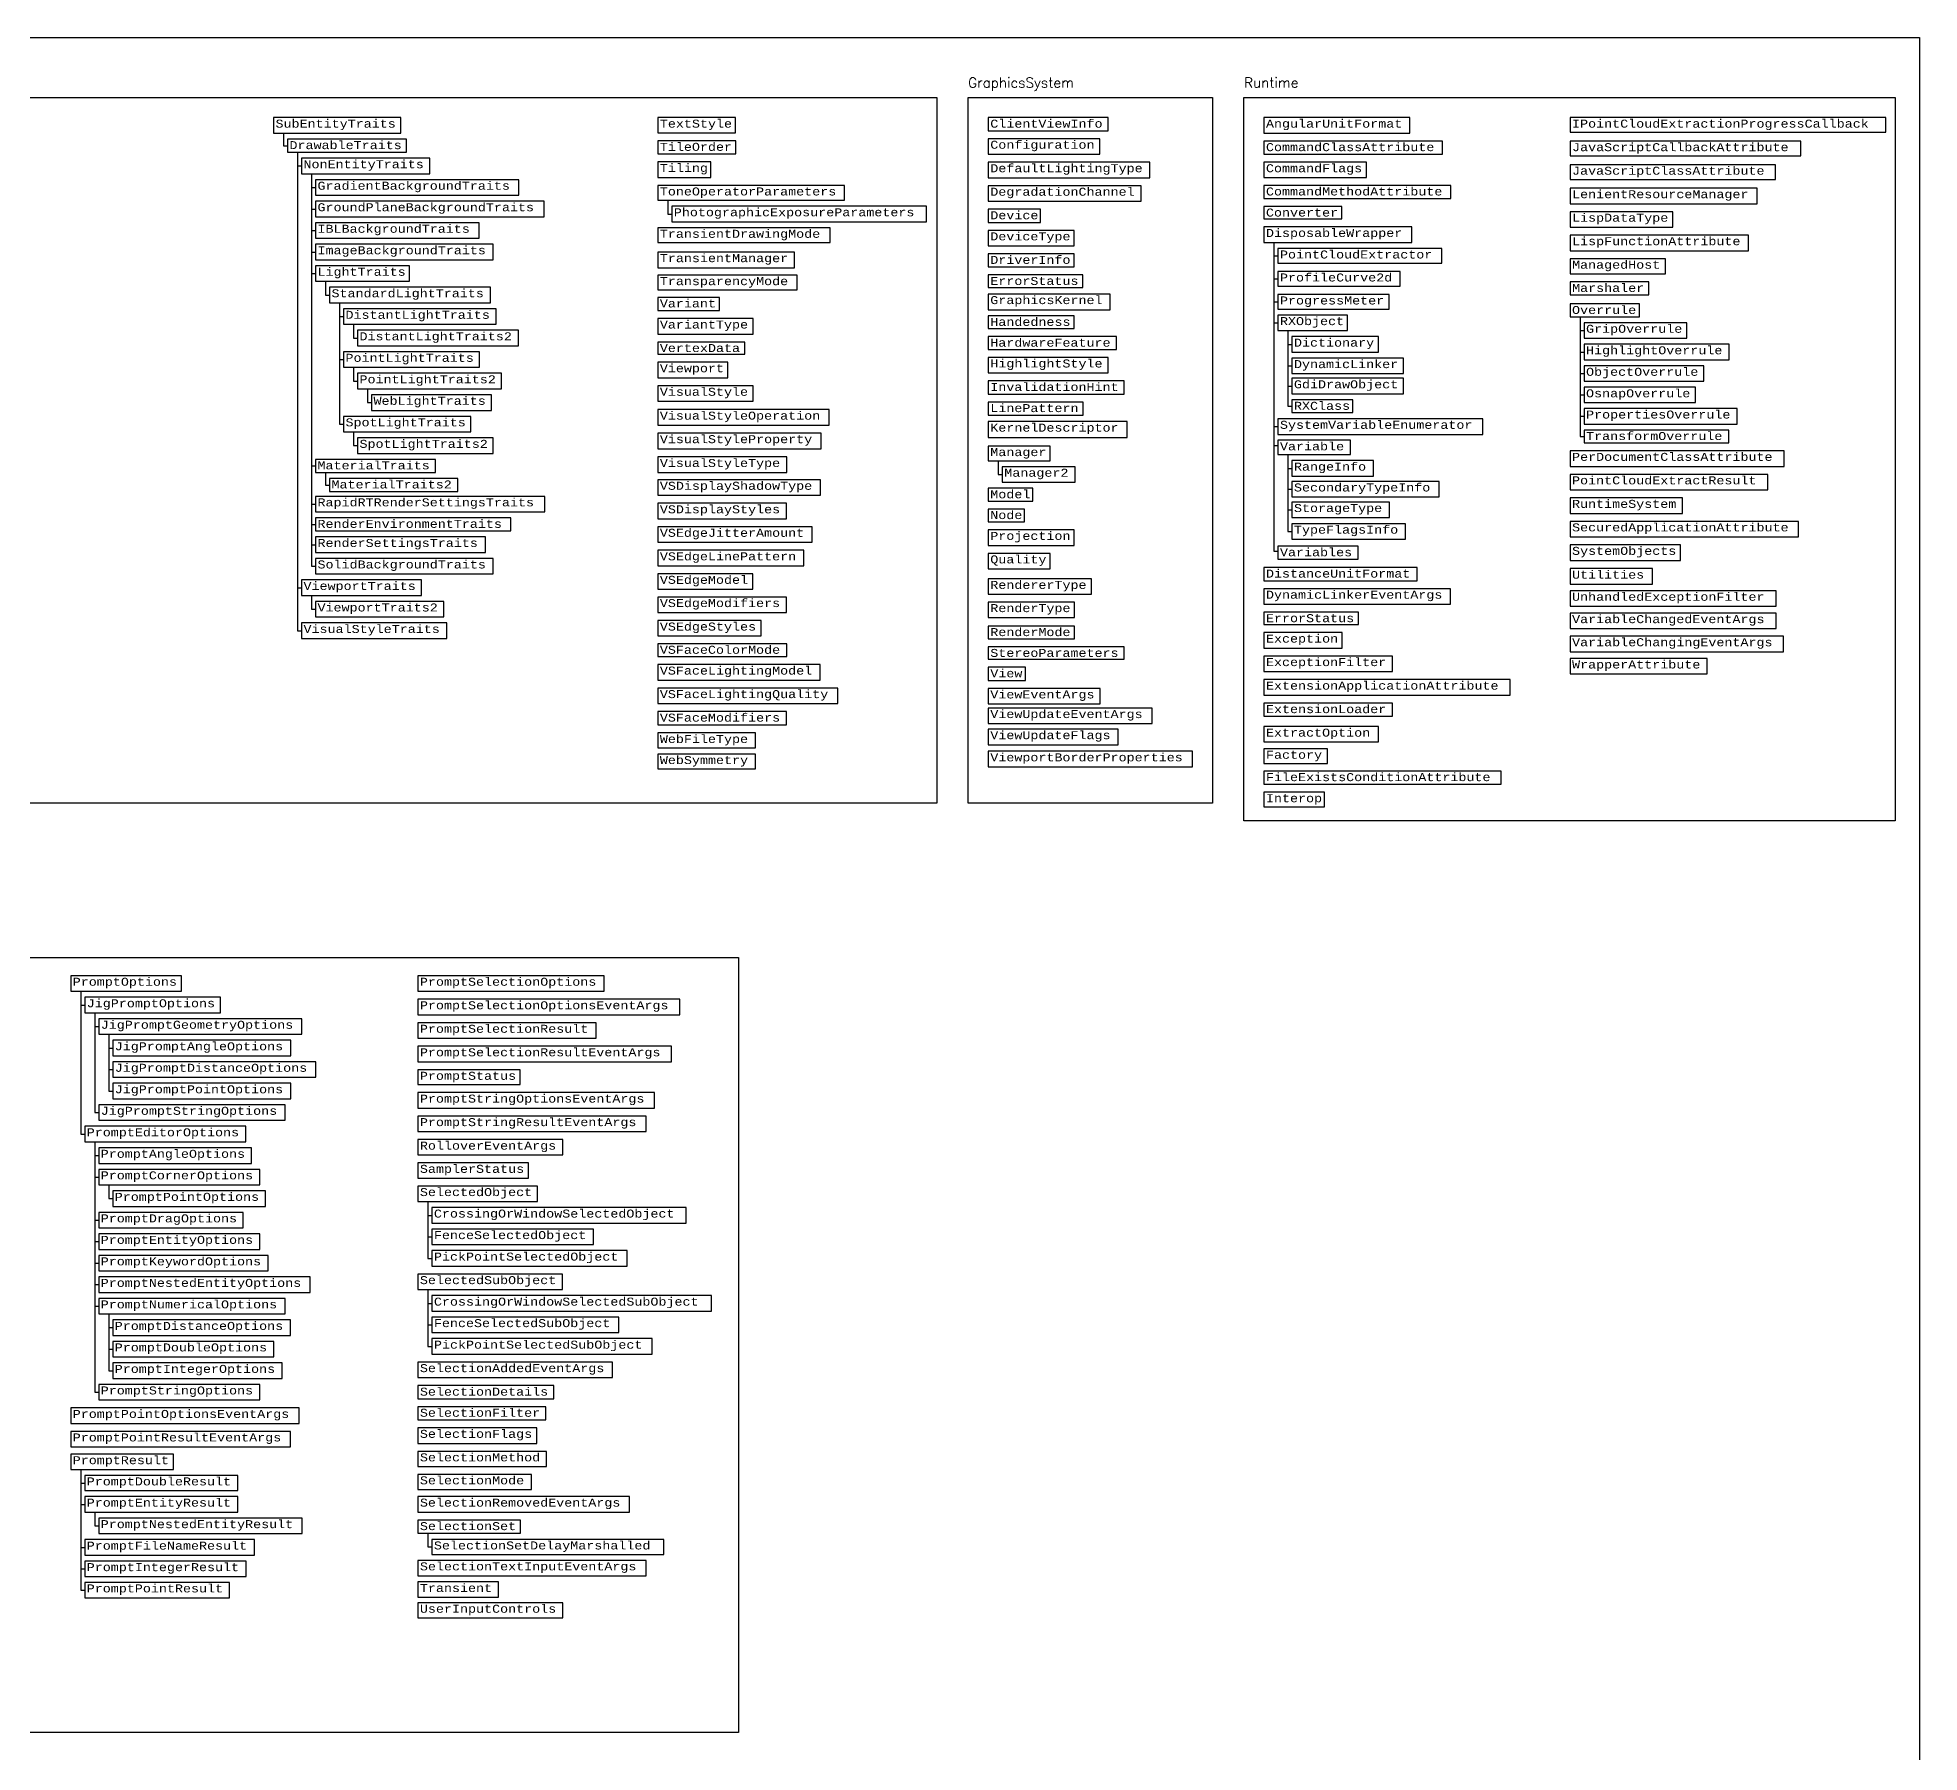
# Model space of a CAD drawing. Header units: inches. Extents: x 349 to 921, y -344 to 10.
# Drawn here: x 826.9 to 920.9, y -84.6 to 1.1 of the extents above; entities that cross this region are included whole.
import ezdxf

# ---------------------------------------------------------------- set-up
doc = ezdxf.new("R2010")
doc.units = ezdxf.units.IN
doc.header["$MEASUREMENT"] = 0
for name, color, linetype in [('Managed classes', 3, 'Continuous'), ('ObjectARX 2009 Managed classes', 7, 'Continuous'), ('ObjectARX 2010 Managed classes', 7, 'Continuous')]:
    doc.layers.add(name, color=color, linetype=linetype)
doc.styles.add('Categories', font='romanc.shx', dxfattribs={"height": 0.5})
doc.styles.add('PureManaged', font='cour.ttf', dxfattribs={"height": 0.4})
doc.styles.get("Standard").update_dxf_attribs({"font": 'cour.ttf'})

msp = doc.modelspace()

# ---------------------------------------------------------------- linework, layer by layer
for p, q in [((839.169, -3.675), (839.169, -4.303)), ((839.169, -4.303), (839.369, -4.303)), ((839.869, -4.63), (839.869, -28.554)), ((839.869, -5.318), (840.069, -5.318)), ((840.569, -5.705), (840.569, -25.328)), ((840.569, -6.393), (840.769, -6.393)), ((840.569, -7.469), (840.769, -7.469)), ((858.382, -7.032), (858.382, -7.72)), ((858.382, -7.72), (858.582, -7.72)), ((840.569, -8.544), (840.769, -8.544)), ((888.68, -9.142), (888.68, -24.583)), ((840.569, -9.619), (840.769, -9.619)), ((888.68, -9.808), (888.88, -9.808)), ((840.569, -10.695), (840.769, -10.695)), ((841.269, -11.082), (841.269, -11.77)), ((888.68, -10.958), (888.88, -10.958)), ((841.269, -11.77), (841.469, -11.77)), ((841.969, -12.158), (841.969, -18.222)), ((888.68, -12.108), (888.88, -12.108)), ((841.969, -12.845), (842.169, -12.845)), ((888.68, -13.161), (888.88, -13.161)), ((903.981, -12.857), (903.981, -18.84)), ((842.669, -13.233), (842.669, -13.921)), ((842.669, -13.921), (842.869, -13.921)), ((889.38, -13.549), (889.38, -17.328)), ((903.981, -13.545), (904.181, -13.545)), ((841.969, -14.996), (842.169, -14.996)), ((889.38, -14.237), (889.58, -14.237)), ((903.981, -14.62), (904.181, -14.62)), ((842.669, -15.384), (842.669, -16.072)), ((889.38, -15.312), (889.58, -15.312)), ((903.981, -15.695), (904.181, -15.695)), ((842.669, -16.072), (842.869, -16.072)), ((843.369, -16.459), (843.369, -17.147)), ((889.38, -16.32), (889.58, -16.32)), ((903.981, -16.764), (904.181, -16.764)), ((843.369, -17.147), (843.569, -17.147)), ((889.38, -17.328), (889.58, -17.328)), ((903.981, -17.832), (904.181, -17.832)), ((841.969, -18.222), (842.169, -18.222)), ((842.669, -18.61), (842.669, -19.298)), ((888.68, -18.347), (888.88, -18.347)), ((842.669, -19.298), (842.869, -19.298)), ((888.68, -19.287), (888.88, -19.287)), ((889.38, -19.749), (889.38, -23.589)), ((903.981, -18.84), (904.181, -18.84)), ((840.569, -20.313), (840.769, -20.313)), ((841.269, -20.64), (841.269, -21.268)), ((874.9, -20.055), (874.9, -20.743)), ((889.38, -20.437), (889.58, -20.437)), ((841.269, -21.268), (841.469, -21.268)), ((874.9, -20.743), (875.1, -20.743)), ((889.38, -21.478), (889.58, -21.478)), ((840.569, -22.222), (840.769, -22.222)), ((889.38, -22.507), (889.58, -22.507)), ((840.569, -23.237), (840.769, -23.237)), ((840.569, -24.252), (840.769, -24.252)), ((889.38, -23.589), (889.58, -23.589)), ((840.569, -25.328), (840.769, -25.328)), ((888.68, -24.583), (888.88, -24.583)), ((839.869, -26.403), (840.069, -26.403)), ((840.569, -26.791), (840.569, -27.478)), ((840.569, -27.478), (840.769, -27.478)), ((839.869, -28.554), (840.069, -28.554)), ((829.034, -46.579), (829.034, -53.719)), ((829.034, -47.266), (829.234, -47.266)), ((829.734, -47.654), (829.734, -52.643)), ((829.734, -48.342), (829.934, -48.342)), ((830.434, -48.73), (830.434, -51.568)), ((830.434, -49.417), (830.634, -49.417)), ((830.434, -50.493), (830.634, -50.493)), ((830.434, -51.568), (830.634, -51.568)), ((829.734, -52.643), (829.934, -52.643)), ((829.034, -53.719), (829.234, -53.719)), ((829.734, -54.106), (829.734, -66.623)), ((829.734, -54.794), (829.934, -54.794)), ((829.734, -55.87), (829.934, -55.87)), ((830.434, -56.257), (830.434, -56.945)), ((830.434, -56.945), (830.634, -56.945)), ((846.388, -57.094), (846.388, -59.933)), ((829.734, -58.02), (829.934, -58.02)), ((846.388, -57.782), (846.588, -57.782)), ((829.734, -59.096), (829.934, -59.096)), ((846.388, -58.857), (846.588, -58.857)), ((829.734, -60.171), (829.934, -60.171)), ((846.388, -59.933), (846.588, -59.933)), ((829.734, -61.246), (829.934, -61.246)), ((846.388, -61.496), (846.388, -64.334)), ((829.734, -62.322), (829.934, -62.322)), ((830.434, -62.71), (830.434, -65.548)), ((846.388, -62.184), (846.588, -62.184)), ((830.434, -63.397), (830.634, -63.397)), ((846.388, -63.259), (846.588, -63.259)), ((830.434, -64.473), (830.634, -64.473)), ((846.388, -64.334), (846.588, -64.334)), ((830.434, -65.548), (830.634, -65.548)), ((829.734, -66.623), (829.934, -66.623)), ((829.034, -70.485), (829.034, -76.521)), ((829.034, -71.166), (829.234, -71.166)), ((829.034, -72.234), (829.234, -72.234)), ((829.734, -72.622), (829.734, -73.309)), ((829.734, -73.309), (829.934, -73.309)), ((846.388, -73.675), (846.388, -74.363)), ((829.034, -74.385), (829.234, -74.385)), ((846.388, -74.363), (846.588, -74.363)), ((829.034, -75.453), (829.234, -75.453)), ((829.034, -76.521), (829.234, -76.521))]:
    msp.add_line(p, q)
for points in [[(636.228, 1.1), (920.942, 1.1), (920.942, -185.231), (636.229, -185.231)], [(772.659, -1.9), (871.828, -1.9), (871.828, -37.18), (772.659, -37.18)], [(873.4, -1.9), (885.608, -1.9), (885.608, -37.18), (873.4, -37.18)], [(887.18, -1.9), (919.735, -1.9), (919.735, -38.052), (887.18, -38.052)], [(838.669, -2.9), (838.669, -3.675), (845.037, -3.675), (845.037, -2.9)], [(857.882, -2.9), (857.882, -3.661), (861.76, -3.661), (861.76, -2.9)], [(874.4, -2.9), (874.4, -3.555), (880.389, -3.555), (880.389, -2.9)], [(888.18, -2.9), (888.18, -3.675), (895.467, -3.675), (895.467, -2.9)], [(903.481, -2.9), (903.481, -3.632), (919.267, -3.632), (919.267, -2.9)], [(839.369, -3.975), (839.369, -4.63), (845.326, -4.63), (845.326, -3.975)], [(857.882, -4.061), (857.882, -4.716), (861.775, -4.716), (861.775, -4.061)], [(874.4, -3.955), (874.4, -4.73), (879.978, -4.73), (879.978, -3.955)], [(888.18, -4.075), (888.18, -4.73), (897.106, -4.73), (897.106, -4.075)], [(903.481, -4.077), (903.481, -4.809), (915.013, -4.809), (915.013, -4.077)], [(840.069, -4.93), (840.069, -5.705), (846.485, -5.705), (846.485, -4.93)], [(857.882, -5.116), (857.882, -5.891), (860.527, -5.891), (860.527, -5.116)], [(874.4, -5.13), (874.4, -5.905), (882.475, -5.905), (882.475, -5.13)], [(888.18, -5.13), (888.18, -5.891), (893.308, -5.891), (893.308, -5.13)], [(903.481, -5.254), (903.481, -5.986), (913.752, -5.986), (913.752, -5.254)], [(840.769, -6.005), (840.769, -6.781), (850.938, -6.781), (850.938, -6.005)], [(857.882, -6.291), (857.882, -7.032), (867.206, -7.032), (867.206, -6.291)], [(874.4, -6.305), (874.4, -7.081), (882.046, -7.081), (882.046, -6.305)], [(888.18, -6.291), (888.18, -6.946), (897.526, -6.946), (897.526, -6.291)], [(903.481, -6.428), (903.481, -7.203), (912.842, -7.203), (912.842, -6.428)], [(840.769, -7.081), (840.769, -7.856), (852.199, -7.856), (852.199, -7.081)], [(858.582, -7.332), (858.582, -8.108), (871.311, -8.108), (871.311, -7.332)], [(874.4, -7.481), (874.4, -8.136), (877.013, -8.136), (877.013, -7.481)], [(888.18, -7.346), (888.18, -7.966), (892.079, -7.966), (892.079, -7.346)], [(840.769, -8.156), (840.769, -8.932), (848.953, -8.932), (848.953, -8.156)], [(857.882, -8.408), (857.882, -9.149), (866.494, -9.149), (866.494, -8.408)], [(888.18, -8.366), (888.18, -9.142), (895.573, -9.142), (895.573, -8.366)], [(903.481, -7.603), (903.481, -8.378), (908.625, -8.378), (908.625, -7.603)], [(840.769, -9.232), (840.769, -10.007), (849.643, -10.007), (849.643, -9.232)], [(874.4, -8.536), (874.4, -9.311), (878.694, -9.311), (878.694, -8.536)], [(903.481, -8.778), (903.481, -9.554), (912.407, -9.554), (912.407, -8.778)], [(840.769, -10.307), (840.769, -11.082), (845.476, -11.082), (845.476, -10.307)], [(857.882, -9.626), (857.882, -10.402), (864.716, -10.402), (864.716, -9.626)], [(874.4, -9.711), (874.4, -10.366), (878.698, -10.366), (878.698, -9.711)], [(888.88, -9.442), (888.88, -10.174), (897.067, -10.174), (897.067, -9.442)], [(903.481, -9.954), (903.481, -10.715), (908.245, -10.715), (908.245, -9.954)], [(857.882, -10.776), (857.882, -11.517), (864.839, -11.517), (864.839, -10.776)], [(874.4, -10.766), (874.4, -11.386), (879.121, -11.386), (879.121, -10.766)], [(888.88, -10.592), (888.88, -11.324), (894.982, -11.324), (894.982, -10.592)], [(903.481, -11.115), (903.481, -11.755), (907.415, -11.755), (907.415, -11.115)], [(841.469, -11.382), (841.469, -12.158), (849.518, -12.158), (849.518, -11.382)], [(857.882, -11.889), (857.882, -12.544), (860.967, -12.544), (860.967, -11.889)], [(874.4, -11.723), (874.4, -12.515), (880.488, -12.515), (880.488, -11.723)], [(888.88, -11.742), (888.88, -12.474), (894.442, -12.474), (894.442, -11.742)], [(903.481, -12.217), (903.481, -12.857), (906.953, -12.857), (906.953, -12.217)], [(842.169, -12.458), (842.169, -13.233), (849.807, -13.233), (849.807, -12.458)], [(857.882, -12.944), (857.882, -13.719), (862.644, -13.719), (862.644, -12.944)], [(874.4, -12.811), (874.4, -13.451), (878.694, -13.451), (878.694, -12.811)], [(888.88, -12.774), (888.88, -13.549), (892.361, -13.549), (892.361, -12.774)], [(904.181, -13.157), (904.181, -13.932), (909.325, -13.932), (909.325, -13.157)], [(842.869, -13.533), (842.869, -14.309), (850.914, -14.309), (850.914, -13.533)], [(874.4, -13.851), (874.4, -14.492), (880.812, -14.492), (880.812, -13.851)], [(889.58, -13.849), (889.58, -14.624), (893.91, -14.624), (893.91, -13.849)], [(842.169, -14.609), (842.169, -15.384), (848.959, -15.384), (848.959, -14.609)], [(857.882, -14.119), (857.882, -14.73), (862.237, -14.73), (862.237, -14.119)], [(874.4, -14.892), (874.4, -15.667), (880.392, -15.667), (880.392, -14.892)], [(889.58, -14.924), (889.58, -15.7), (895.149, -15.7), (895.149, -14.924)], [(904.181, -14.232), (904.181, -15.008), (911.433, -15.008), (911.433, -14.232)], [(842.869, -15.684), (842.869, -16.459), (850.066, -16.459), (850.066, -15.684)], [(857.882, -15.13), (857.882, -15.906), (861.388, -15.906), (861.388, -15.13)], [(889.58, -15.932), (889.58, -16.708), (895.149, -16.708), (895.149, -15.932)], [(904.181, -15.308), (904.181, -16.083), (910.174, -16.083), (910.174, -15.308)], [(843.569, -16.759), (843.569, -17.535), (849.568, -17.535), (849.568, -16.759)], [(857.882, -16.306), (857.882, -17.081), (862.644, -17.081), (862.644, -16.306)], [(874.4, -16.067), (874.4, -16.722), (881.194, -16.722), (881.194, -16.067)], [(904.181, -16.383), (904.181, -17.144), (909.753, -17.144), (909.753, -16.383)], [(842.169, -17.835), (842.169, -18.61), (848.537, -18.61), (848.537, -17.835)], [(857.882, -17.5), (857.882, -18.276), (866.439, -18.276), (866.439, -17.5)], [(874.4, -17.122), (874.4, -17.776), (879.138, -17.776), (879.138, -17.122)], [(889.58, -17.008), (889.58, -17.648), (892.62, -17.648), (892.62, -17.008)], [(904.181, -17.444), (904.181, -18.219), (911.829, -18.219), (911.829, -17.444)], [(857.882, -18.676), (857.882, -19.451), (866.041, -19.451), (866.041, -18.676)], [(874.4, -18.099), (874.4, -18.891), (881.348, -18.891), (881.348, -18.099)], [(888.88, -17.959), (888.88, -18.735), (899.12, -18.735), (899.12, -17.959)], [(904.181, -18.519), (904.181, -19.16), (911.421, -19.16), (911.421, -18.519)], [(842.869, -18.91), (842.869, -19.685), (849.644, -19.685), (849.644, -18.91)], [(874.4, -19.323), (874.4, -20.055), (877.494, -20.055), (877.494, -19.323)], [(888.88, -19.034), (888.88, -19.749), (892.505, -19.749), (892.505, -19.034)], [(903.481, -19.56), (903.481, -20.335), (914.19, -20.335), (914.19, -19.56)], [(840.769, -19.985), (840.769, -20.64), (846.772, -20.64), (846.772, -19.985)], [(857.882, -19.867), (857.882, -20.642), (864.325, -20.642), (864.325, -19.867)], [(875.1, -20.355), (875.1, -21.131), (878.75, -21.131), (878.75, -20.355)], [(889.58, -20.049), (889.58, -20.824), (893.659, -20.824), (893.659, -20.049)], [(841.469, -20.94), (841.469, -21.595), (847.879, -21.595), (847.879, -20.94)], [(857.882, -21.007), (857.882, -21.782), (866.005, -21.782), (866.005, -21.007)], [(874.4, -21.431), (874.4, -22.071), (876.629, -22.071), (876.629, -21.431)], [(889.58, -21.091), (889.58, -21.866), (896.93, -21.866), (896.93, -21.091)], [(903.481, -20.735), (903.481, -21.511), (913.37, -21.511), (913.37, -20.735)], [(840.769, -21.835), (840.769, -22.61), (852.238, -22.61), (852.238, -21.835)], [(857.882, -22.182), (857.882, -22.958), (864.308, -22.958), (864.308, -22.182)], [(874.4, -22.471), (874.4, -23.111), (876.211, -23.111), (876.211, -22.471)], [(889.58, -22.119), (889.58, -22.894), (894.454, -22.894), (894.454, -22.119)], [(903.481, -21.911), (903.481, -22.686), (909.108, -22.686), (909.108, -21.911)], [(840.769, -22.91), (840.769, -23.565), (850.532, -23.565), (850.532, -22.91)], [(857.882, -23.358), (857.882, -24.133), (865.589, -24.133), (865.589, -23.358)], [(874.4, -23.511), (874.4, -24.287), (878.7, -24.287), (878.7, -23.511)], [(889.58, -23.201), (889.58, -23.977), (895.252, -23.977), (895.252, -23.201)], [(903.481, -23.086), (903.481, -23.861), (914.908, -23.861), (914.908, -23.086)], [(840.769, -23.865), (840.769, -24.64), (849.271, -24.64), (849.271, -23.865)], [(888.88, -24.33), (888.88, -24.971), (892.888, -24.971), (892.888, -24.33)], [(903.481, -24.261), (903.481, -25.037), (909.009, -25.037), (909.009, -24.261)], [(840.769, -24.94), (840.769, -25.715), (849.658, -25.715), (849.658, -24.94)], [(857.882, -24.533), (857.882, -25.309), (865.179, -25.309), (865.179, -24.533)], [(874.4, -24.687), (874.4, -25.462), (877.487, -25.462), (877.487, -24.687)], [(888.18, -25.396), (888.18, -26.051), (895.839, -26.051), (895.839, -25.396)], [(840.069, -26.015), (840.069, -26.791), (846.075, -26.791), (846.075, -26.015)], [(857.882, -25.709), (857.882, -26.47), (862.635, -26.47), (862.635, -25.709)], [(874.4, -25.962), (874.4, -26.723), (879.558, -26.723), (879.558, -25.962)], [(903.481, -25.45), (903.481, -26.226), (907.608, -26.226), (907.608, -25.45)], [(840.769, -27.091), (840.769, -27.866), (847.182, -27.866), (847.182, -27.091)], [(857.882, -26.87), (857.882, -27.645), (864.308, -27.645), (864.308, -26.87)], [(874.4, -27.123), (874.4, -27.884), (878.717, -27.884), (878.717, -27.123)], [(888.18, -26.451), (888.18, -27.226), (897.499, -27.226), (897.499, -26.451)], [(903.481, -26.555), (903.481, -27.33), (913.78, -27.33), (913.78, -26.555)], [(840.069, -28.166), (840.069, -28.942), (847.335, -28.942), (847.335, -28.166)], [(857.882, -28.045), (857.882, -28.806), (863.047, -28.806), (863.047, -28.045)], [(888.18, -27.626), (888.18, -28.247), (892.901, -28.247), (892.901, -27.626)], [(903.481, -27.674), (903.481, -28.45), (913.78, -28.45), (913.78, -27.674)], [(874.4, -28.322), (874.4, -28.963), (878.717, -28.963), (878.717, -28.322)], [(888.18, -28.647), (888.18, -29.422), (892.091, -29.422), (892.091, -28.647)], [(903.481, -28.829), (903.481, -29.604), (914.151, -29.604), (914.151, -28.829)], [(857.882, -29.206), (857.882, -29.846), (864.325, -29.846), (864.325, -29.206)], [(874.4, -29.363), (874.4, -29.983), (881.189, -29.983), (881.189, -29.363)], [(888.18, -29.822), (888.18, -30.598), (894.613, -30.598), (894.613, -29.822)], [(903.481, -29.941), (903.481, -30.716), (910.337, -30.716), (910.337, -29.941)], [(857.882, -30.246), (857.882, -31.022), (865.996, -31.022), (865.996, -30.246)], [(874.4, -30.383), (874.4, -31.038), (876.256, -31.038), (876.256, -30.383)], [(888.18, -30.998), (888.18, -31.773), (900.481, -31.773), (900.481, -30.998)], [(857.882, -31.422), (857.882, -32.197), (866.882, -32.197), (866.882, -31.422)], [(874.4, -31.438), (874.4, -32.213), (879.986, -32.213), (879.986, -31.438)], [(857.882, -32.597), (857.882, -33.252), (864.308, -33.252), (864.308, -32.597)], [(874.4, -32.42), (874.4, -33.195), (882.591, -33.195), (882.591, -32.42)], [(888.18, -32.173), (888.18, -32.828), (894.613, -32.828), (894.613, -32.173)], [(857.882, -33.665), (857.882, -34.406), (862.768, -34.406), (862.768, -33.665)], [(874.4, -33.475), (874.4, -34.25), (880.899, -34.25), (880.899, -33.475)], [(888.18, -33.348), (888.18, -34.103), (893.912, -34.103), (893.912, -33.348)], [(857.882, -34.719), (857.882, -35.46), (862.768, -35.46), (862.768, -34.719)], [(874.4, -34.582), (874.4, -35.358), (884.608, -35.358), (884.608, -34.582)], [(888.18, -34.454), (888.18, -35.186), (891.356, -35.186), (891.356, -34.454)], [(888.18, -35.573), (888.18, -36.228), (900.036, -36.228), (900.036, -35.573)], [(888.18, -36.628), (888.18, -37.36), (891.203, -37.36), (891.203, -36.628)], [(790.909, -44.885), (861.92, -44.885), (861.906, -83.641), (790.895, -83.641)], [(828.534, -45.803), (828.534, -46.579), (834.065, -46.579), (834.065, -45.803)], [(845.888, -45.803), (845.888, -46.579), (855.2, -46.579), (855.2, -45.803)], [(829.234, -46.879), (829.234, -47.654), (836.028, -47.654), (836.028, -46.879)], [(845.888, -46.979), (845.888, -47.754), (858.982, -47.754), (858.982, -46.979)], [(829.934, -47.954), (829.934, -48.73), (840.089, -48.73), (840.089, -47.954)], [(845.888, -48.154), (845.888, -48.93), (854.801, -48.93), (854.801, -48.154)], [(830.634, -49.03), (830.634, -49.805), (839.529, -49.805), (839.529, -49.03)], [(845.888, -49.33), (845.888, -50.105), (858.561, -50.105), (858.561, -49.33)], [(830.634, -50.105), (830.634, -50.88), (840.789, -50.88), (840.789, -50.105)], [(845.888, -50.505), (845.888, -51.246), (850.998, -51.246), (850.998, -50.505)], [(830.634, -51.18), (830.634, -51.956), (839.529, -51.956), (839.529, -51.18)], [(845.888, -51.646), (845.888, -52.422), (857.721, -52.422), (857.721, -51.646)], [(829.934, -52.256), (829.934, -53.031), (839.249, -53.031), (839.249, -52.256)], [(829.234, -53.331), (829.234, -54.106), (837.286, -54.106), (837.286, -53.331)], [(845.888, -52.822), (845.888, -53.597), (857.301, -53.597), (857.301, -52.822)], [(829.934, -54.406), (829.934, -55.182), (837.566, -55.182), (837.566, -54.406)], [(845.888, -53.997), (845.888, -54.758), (853.13, -54.758), (853.13, -53.997)], [(829.934, -55.482), (829.934, -56.257), (837.986, -56.257), (837.986, -55.482)], [(845.888, -55.158), (845.888, -55.919), (851.417, -55.919), (851.417, -55.158)], [(845.888, -56.319), (845.888, -57.094), (851.858, -57.094), (851.858, -56.319)], [(830.634, -56.557), (830.634, -57.333), (838.266, -57.333), (838.266, -56.557)], [(829.934, -57.633), (829.934, -58.408), (837.145, -58.408), (837.145, -57.633)], [(846.588, -57.394), (846.588, -58.17), (859.3, -58.17), (859.3, -57.394)], [(829.934, -58.708), (829.934, -59.483), (837.986, -59.483), (837.986, -58.708)], [(846.588, -58.47), (846.588, -59.245), (854.667, -59.245), (854.667, -58.47)], [(829.934, -59.783), (829.934, -60.559), (838.406, -60.559), (838.406, -59.783)], [(846.588, -59.545), (846.588, -60.321), (856.341, -60.321), (856.341, -59.545)], [(829.934, -60.859), (829.934, -61.634), (840.507, -61.634), (840.507, -60.859)], [(845.888, -60.721), (845.888, -61.496), (853.118, -61.496), (853.118, -60.721)], [(829.934, -61.934), (829.934, -62.71), (839.246, -62.71), (839.246, -61.934)], [(846.588, -61.796), (846.588, -62.571), (860.561, -62.571), (860.561, -61.796)], [(830.634, -63.01), (830.634, -63.785), (839.526, -63.785), (839.526, -63.01)], [(846.588, -62.871), (846.588, -63.647), (855.928, -63.647), (855.928, -62.871)], [(846.588, -63.947), (846.588, -64.722), (857.602, -64.722), (857.602, -63.947)], [(830.634, -64.085), (830.634, -64.86), (838.686, -64.86), (838.686, -64.085)], [(830.634, -65.16), (830.634, -65.936), (839.106, -65.936), (839.106, -65.16)], [(845.888, -65.122), (845.888, -65.897), (855.618, -65.897), (855.618, -65.122)], [(829.934, -66.236), (829.934, -67.011), (837.986, -67.011), (837.986, -66.236)], [(845.888, -66.297), (845.888, -66.952), (852.677, -66.952), (852.677, -66.297)], [(828.534, -67.411), (828.534, -68.186), (839.947, -68.186), (839.947, -67.411)], [(845.888, -67.352), (845.888, -68.007), (852.288, -68.007), (852.288, -67.352)], [(828.534, -68.586), (828.534, -69.362), (839.527, -69.362), (839.527, -68.586)], [(845.888, -68.407), (845.888, -69.182), (851.837, -69.182), (851.837, -68.407)], [(845.888, -69.582), (845.888, -70.335), (852.316, -70.335), (852.316, -69.582)], [(828.534, -69.724), (828.534, -70.485), (833.665, -70.485), (833.665, -69.724)], [(829.234, -70.785), (829.234, -71.546), (836.886, -71.546), (836.886, -70.785)], [(845.888, -70.731), (845.888, -71.484), (851.561, -71.484), (851.561, -70.731)], [(829.234, -71.846), (829.234, -72.622), (836.886, -72.622), (836.886, -71.846)], [(845.888, -71.845), (845.888, -72.62), (856.459, -72.62), (856.459, -71.845)], [(829.934, -72.922), (829.934, -73.697), (840.107, -73.697), (840.107, -72.922)], [(845.888, -73.02), (845.888, -73.675), (851.017, -73.675), (851.017, -73.02)], [(829.234, -73.997), (829.234, -74.772), (837.727, -74.772), (837.727, -73.997)], [(846.588, -73.986), (846.588, -74.739), (858.178, -74.739), (858.178, -73.986)], [(829.234, -75.072), (829.234, -75.834), (837.307, -75.834), (837.307, -75.072)], [(845.888, -75.032), (845.888, -75.807), (857.299, -75.807), (857.299, -75.032)], [(829.234, -76.134), (829.234, -76.909), (836.466, -76.909), (836.466, -76.134)], [(845.888, -76.113), (845.888, -76.866), (849.919, -76.866), (849.919, -76.113)], [(845.888, -77.151), (845.888, -77.912), (853.132, -77.912), (853.132, -77.151)]]:
    msp.add_lwpolyline(points, close=True)

# ---------------------------------------------------------------- texts
at = {"color": 1, "char_height": 0.5, "attachment_point": 1, "style": 'Categories'}
for s, insert, width in [('GraphicsSystem', (873.389, -0.9), 5.20387), ('Runtime', (887.18, -0.9), 3.16522)]:
    msp.add_mtext(s, dxfattribs=dict(at, insert=insert, width=width))
at = {"layer": 'Managed classes', "char_height": 0.4, "attachment_point": 1, "style": 'PureManaged'}
for s, insert in [('{\\Fcourier new;SubEntityTraits}', (838.769, -3)), ('{\\Fcourier new;TextStyle}', (857.982, -3)), ('{\\Fcourier new;ClientViewInfo}', (874.5, -3)), ('{\\Fcourier new;AngularUnitFormat}', (888.28, -3)), ('{\\Fcourier new|c0;IPointCloudExtractionProgressCallback}', (903.581, -3)), ('{\\Fcourier new;DrawableTraits}', (839.469, -4.075)), ('{\\Fcourier new;TileOrder}', (857.982, -4.161)), ('{\\Fcourier new;Configuration}', (874.5, -4.055)), ('{\\Fcourier new;CommandClassAttribute}', (888.28, -4.175)), ('{\\Fcourier new;NonEntityTraits}', (840.169, -5.03)), ('{\\Fcourier new;Tiling}', (857.982, -5.216)), ('{\\Fcourier new;DefaultLightingType}', (874.5, -5.23)), ('{\\Fcourier new;CommandFlags}', (888.28, -5.23)), ('{\\Fcourier new;GradientBackgroundTraits}', (840.869, -6.105)), ('{\\Fcourier new;ToneOperatorParameters}', (857.982, -6.391)), ('{\\Fcourier new;DegradationChannel}', (874.5, -6.405)), ('{\\Fcourier new;CommandMethodAttribute}', (888.28, -6.391)), ('{\\Fcourier new;LenientResourceManager}', (903.581, -6.528)), ('{\\Fcourier new;GroundPlaneBackgroundTraits}', (840.869, -7.181)), ('{\\Fcourier new|c0;PhotographicExposureParameters}', (858.682, -7.432)), ('{\\Fcourier new;Converter}', (888.28, -7.446)), ('{\\Fcourier new|c0;IBLBackgroundTraits}', (840.869, -8.256)), ('{\\Fcourier new;Device}', (874.5, -7.581)), ('{\\Fcourier new;DisposableWrapper}', (888.28, -8.466)), ('{\\Fcourier new;LispDataType}', (903.581, -7.703)), ('{\\Fcourier new;ImageBackgroundTraits}', (840.869, -9.332)), ('{\\Fcourier new;DeviceType}', (874.5, -8.636)), ('{\\Fcourier new;LispFunctionAttribute}', (903.581, -8.878)), ('{\\Fcourier new;DriverInfo}', (874.5, -9.811)), ('{\\Fcourier new|c0;PointCloudExtractor}', (888.98, -9.542)), ('{\\Fcourier new;ManagedHost}', (903.581, -10.054)), ('{\\Fcourier new;LightTraits}', (840.869, -10.407)), ('{\\Fcourier new;ErrorStatus}', (874.5, -10.866)), ('{\\Fcourier new|c0;ProfileCurve2d}', (888.98, -10.692)), ('{\\Fcourier new;Marshaler}', (903.581, -11.215)), ('{\\Fcourier new;StandardLightTraits}', (841.569, -11.482)), ('{\\Fcourier new;Variant}', (857.982, -11.989)), ('{\\Fcourier new|c0;GraphicsKernel}', (874.5, -11.823)), ('{\\Fcourier new;ProgressMeter}', (888.98, -11.842)), ('{\\Fcourier new;DistantLightTraits}', (842.269, -12.558)), ('{\\Fcourier new;VariantType}', (857.982, -13.044)), ('{\\Fcourier new;Handedness}', (874.5, -12.911)), ('{\\Fcourier new;RXObject}', (888.98, -12.874)), ('{\\Fcourier new;DistantLightTraits2}', (842.969, -13.633)), ('{\\Fcourier new;HardwareFeature}', (874.5, -13.951)), ('{\\Fcourier new;Dictionary}', (889.68, -13.949)), ('{\\Fcourier new;PointLightTraits}', (842.269, -14.709)), ('{\\Fcourier new;VertexData}', (857.982, -14.219)), ('{\\Fcourier new;HighlightStyle}', (874.5, -14.992)), ('{\\Fcourier new;DynamicLinker}', (889.68, -15.024)), ('{\\Fcourier new;PointLightTraits2}', (842.969, -15.784)), ('{\\Fcourier new;Viewport}', (857.982, -15.23)), ('{\\Fcourier new;WebLightTraits}', (843.669, -16.859)), ('{\\Fcourier new;VisualStyle}', (857.982, -16.406)), ('{\\Fcourier new;InvalidationHint}', (874.5, -16.167)), ('{\\Fcourier new;LinePattern}', (874.5, -17.222)), ('{\\Fcourier new;RXClass}', (889.68, -17.108)), ('{\\Fcourier new;SpotLightTraits}', (842.269, -17.935)), ('{\\Fcourier new|c0;KernelDescriptor}', (874.5, -18.199)), ('{\\Fcourier new|c0;SystemVariableEnumerator}', (888.98, -18.059)), ('{\\Fcourier new;SpotLightTraits2}', (842.969, -19.01)), ('{\\Fcourier new;Manager}', (874.5, -19.423)), ('{\\Fcourier new|c0;PerDocumentClassAttribute}', (903.581, -19.66)), ('{\\Fcourier new;MaterialTraits}', (840.869, -20.085)), ('{\\Fcourier new;VisualStyleType}', (857.982, -19.967)), ('{\\Fcourier new|c0;Manager2}', (875.2, -20.455)), ('{\\Fcourier new;MaterialTraits2}', (841.569, -21.04)), ('{\\Fcourier new;Model}', (874.5, -21.531)), ('{\\Fcourier new|c0;PointCloudExtractResult}', (903.581, -20.835)), ('{\\Fcourier new|c0;RapidRTRenderSettingsTraits}', (840.869, -21.935)), ('{\\Fcourier new;Node}', (874.5, -22.571)), ('{\\Fcourier new;RuntimeSystem}', (903.581, -22.011)), ('{\\Fcourier new;RenderEnvironmentTraits}', (840.869, -23.01)), ('{\\Fcourier new;SecuredApplicationAttribute}', (903.581, -23.186)), ('{\\Fcourier new;RenderSettingsTraits}', (840.869, -23.965)), ('{\\Fcourier new;Projection}', (874.5, -23.611)), ('{\\Fcourier new;SystemObjects}', (903.581, -24.361)), ('{\\Fcourier new;SolidBackgroundTraits}', (840.869, -25.04)), ('{\\Fcourier new;Quality}', (874.5, -24.787)), ('{\\Fcourier new;ViewportTraits}', (840.169, -26.115)), ('{\\Fcourier new;RendererType}', (874.5, -26.062)), ('{\\Fcourier new;DistanceUnitFormat}', (888.28, -25.496)), ('{\\Fcourier new;ViewportTraits2}', (840.869, -27.191)), ('{\\Fcourier new;RenderType}', (874.5, -27.223)), ('{\\Fcourier new;DynamicLinkerEventArgs}', (888.28, -26.551)), ('{\\Fcourier new;ErrorStatus}', (888.28, -27.726)), ('{\\Fcourier new;VisualStyleTraits}', (840.169, -28.266)), ('{\\Fcourier new;RenderMode}', (874.5, -28.422)), ('{\\Fcourier new;Exception}', (888.28, -28.747)), ('{\\Fcourier new;StereoParameters}', (874.5, -29.463)), ('{\\Fcourier new;ExceptionFilter}', (888.28, -29.922)), ('{\\Fcourier new;WrapperAttribute}', (903.581, -30.041)), ('{\\Fcourier new;View}', (874.5, -30.483)), ('{\\Fcourier new;ViewEventArgs}', (874.5, -31.538)), ('{\\Fcourier new;ExtensionApplicationAttribute}', (888.28, -31.098)), ('{\\Fcourier new;ExtensionLoader}', (888.28, -32.273)), ('{\\Fcourier new|c0;ExtractOption}', (888.28, -33.448)), ('{\\Fcourier new;ViewportBorderProperties}', (874.5, -34.682)), ('{\\Fcourier new;FileExistsConditionAttribute}', (888.28, -35.673)), ('{\\Fcourier new;Interop}', (888.28, -36.728)), ('{\\Fcourier new;PromptOptions}', (828.634, -45.903)), ('{\\Fcourier new;PromptSelectionOptions}', (845.988, -45.903)), ('{\\Fcourier new;JigPromptOptions}', (829.334, -46.979)), ('{\\Fcourier new;PromptSelectionOptionsEventArgs}', (845.988, -47.079)), ('{\\Fcourier new;JigPromptGeometryOptions}', (830.034, -48.054)), ('{\\Fcourier new;PromptSelectionResult}', (845.988, -48.254)), ('{\\Fcourier new;JigPromptAngleOptions}', (830.734, -49.13)), ('{\\Fcourier new;PromptSelectionResultEventArgs}', (845.988, -49.43)), ('{\\Fcourier new;JigPromptDistanceOptions}', (830.734, -50.205)), ('{\\Fcourier new;PromptStatus}', (845.988, -50.605)), ('{\\Fcourier new;JigPromptPointOptions}', (830.734, -51.28)), ('{\\Fcourier new;PromptStringOptionsEventArgs}', (845.988, -51.746)), ('{\\Fcourier new;JigPromptStringOptions}', (830.034, -52.356)), ('{\\Fcourier new;PromptEditorOptions}', (829.334, -53.431)), ('{\\Fcourier new;PromptStringResultEventArgs}', (845.988, -52.922)), ('{\\Fcourier new;PromptAngleOptions}', (830.034, -54.506)), ('{\\Fcourier new;RolloverEventArgs}', (845.988, -54.097)), ('{\\Fcourier new;SamplerStatus}', (845.988, -55.258)), ('{\\Fcourier new;PromptCornerOptions}', (830.034, -55.582)), ('{\\Fcourier new;SelectedObject}', (845.988, -56.419)), ('{\\Fcourier new;PromptPointOptions}', (830.734, -56.657)), ('{\\Fcourier new;PromptDragOptions}', (830.034, -57.733)), ('{\\Fcourier new;CrossingOrWindowSelectedObject}', (846.688, -57.494)), ('{\\Fcourier new;PromptEntityOptions}', (830.034, -58.808)), ('{\\Fcourier new;FenceSelectedObject}', (846.688, -58.57)), ('{\\Fcourier new;PromptKeywordOptions}', (830.034, -59.883)), ('{\\Fcourier new;PickPointSelectedObject}', (846.688, -59.645)), ('{\\Fcourier new;PromptNestedEntityOptions}', (830.034, -60.959)), ('{\\Fcourier new;SelectedSubObject}', (845.988, -60.821)), ('{\\Fcourier new;PromptNumericalOptions}', (830.034, -62.034)), ('{\\Fcourier new;CrossingOrWindowSelectedSubObject}', (846.688, -61.896)), ('{\\Fcourier new;FenceSelectedSubObject}', (846.688, -62.971)), ('{\\Fcourier new;PromptDistanceOptions}', (830.734, -63.11)), ('{\\Fcourier new;PromptDoubleOptions}', (830.734, -64.185)), ('{\\Fcourier new;PickPointSelectedSubObject}', (846.688, -64.047)), ('{\\Fcourier new;PromptIntegerOptions}', (830.734, -65.26)), ('{\\Fcourier new;SelectionAddedEventArgs}', (845.988, -65.222)), ('{\\Fcourier new;PromptStringOptions}', (830.034, -66.336)), ('{\\Fcourier new;SelectionDetails}', (845.988, -66.397)), ('{\\Fcourier new;PromptPointOptionsEventArgs}', (828.634, -67.511)), ('{\\Fcourier new;SelectionFilter}', (845.988, -67.452)), ('{\\Fcourier new;PromptPointResultEventArgs}', (828.634, -68.686)), ('{\\Fcourier new;SelectionFlags}', (845.988, -68.507)), ('{\\Fcourier new;PromptResult}', (828.634, -69.824)), ('{\\Fcourier new;SelectionMethod}', (845.988, -69.682)), ('{\\Fcourier new;PromptDoubleResult}', (829.334, -70.885)), ('{\\Fcourier new;PromptEntityResult}', (829.334, -71.946)), ('{\\Fcourier new;SelectionRemovedEventArgs}', (845.988, -71.945)), ('{\\Fcourier new;PromptNestedEntityResult}', (830.034, -73.022)), ('{\\Fcourier new;SelectionSet}', (845.988, -73.12)), ('{\\Fcourier new;PromptFileNameResult}', (829.334, -74.097)), ('{\\Fcourier new;PromptIntegerResult}', (829.334, -75.172)), ('{\\Fcourier new;SelectionTextInputEventArgs}', (845.988, -75.132)), ('{\\Fcourier new;PromptPointResult}', (829.334, -76.234)), ('{\\Fcourier new;UserInputControls}', (845.988, -77.251))]:
    msp.add_mtext(s, dxfattribs=dict(at, insert=insert))
at = {"layer": 'Managed classes', "color": 6, "char_height": 0.4, "attachment_point": 1, "style": 'PureManaged'}
for s, insert in [('{\\Fcourier new|c0;JavaScriptCallbackAttribute}', (903.581, -4.177)), ('{\\Fcourier new|c0;JavaScriptClassAttribute}', (903.581, -5.354)), ('{\\Fcourier new|c0;TransientDrawingMode}', (857.982, -8.508)), ('{\\Fcourier new|c0;TransparencyMode}', (857.982, -10.876)), ('{\\Fcourier new|c0;Utilities}', (903.581, -25.55)), ('{\\Fcourier new|c0;UnhandledExceptionFilter}', (903.581, -26.655)), ('{\\Fcourier new|c0;VariableChangedEventArgs}', (903.581, -27.774)), ('{\\Fcourier new|c0;VariableChangingEventArgs}', (903.581, -28.929)), ('{\\Fcourier new|c0;ViewUpdateEventArgs}', (874.5, -32.52)), ('{\\Fcourier new|c0;WebFileType}', (857.982, -33.765)), ('{\\Fcourier new|c0;ViewUpdateFlags}', (874.5, -33.575)), ('{\\Fcourier new|c0;WebSymmetry}', (857.982, -34.819)), ('{\\Fcourier new|c0;Factory}', (888.28, -34.554)), ('{\\Fcourier new|c0;SelectionMode}', (845.988, -70.831)), ('{\\Fcourier new|c0;SelectionSetDelayMarshalled}', (846.688, -74.086)), ('{\\Fcourier new|c0;Transient}', (845.988, -76.213))]:
    msp.add_mtext(s, dxfattribs=dict(at, insert=insert))
at = {"layer": 'ObjectARX 2009 Managed classes', "color": 3, "insert": (857.982, -9.726), "char_height": 0.4, "attachment_point": 1}
msp.add_mtext('{\\Fcourier new;TransientManager}', dxfattribs=at)
at = {"layer": 'ObjectARX 2010 Managed classes', "color": 3, "char_height": 0.4, "attachment_point": 1}
for s, insert in [('{\\Fcourier new;Overrule}', (903.581, -12.317)), ('{\\Fcourier new;GripOverrule}', (904.281, -13.257)), ('{\\Fcourier new;HighlightOverrule}', (904.281, -14.332)), ('{\\Fcourier new;ObjectOverrule}', (904.281, -15.408)), ('{\\Fcourier new;GdiDrawObject}', (889.68, -16.032)), ('{\\Fcourier new;OsnapOverrule}', (904.281, -16.483)), ('{\\Fcourier new;VisualStyleOperation}', (857.982, -17.6)), ('{\\Fcourier new;PropertiesOverrule}', (904.281, -17.544)), ('{\\Fcourier new;VisualStyleProperty}', (857.982, -18.776)), ('{\\Fcourier new;TransformOverrule}', (904.281, -18.619)), ('{\\Fcourier new;VSDisplayShadowType}', (857.982, -21.107)), ('{\\Fcourier new;VSDisplayStyles}', (857.982, -22.282)), ('{\\Fcourier new;VSEdgeJitterAmount}', (857.982, -23.458)), ('{\\Fcourier new;VSEdgeLinePattern}', (857.982, -24.633)), ('{\\Fcourier new;VSEdgeModel}', (857.982, -25.809)), ('{\\Fcourier new;VSEdgeModifiers}', (857.982, -26.97)), ('{\\Fcourier new;VSEdgeStyles}', (857.982, -28.145)), ('{\\Fcourier new;VSFaceColorMode}', (857.982, -29.306)), ('{\\Fcourier new;VSFaceLightingModel}', (857.982, -30.346)), ('{\\Fcourier new;VSFaceLightingQuality}', (857.982, -31.522)), ('{\\Fcourier new;VSFaceModifiers}', (857.982, -32.697))]:
    msp.add_mtext(s, dxfattribs=dict(at, insert=insert))
at = {"layer": 'ObjectARX 2010 Managed classes', "color": 6, "char_height": 0.4, "attachment_point": 1}
for s, insert in [('{\\Fcourier new|c0;Variable}', (888.98, -19.134)), ('{\\Fcourier new|c0;RangeInfo}', (889.68, -20.149)), ('{\\Fcourier new|c0;SecondaryTypeInfo}', (889.68, -21.191)), ('{\\Fcourier new|c0;StorageType}', (889.68, -22.219)), ('{\\Fcourier new|c0;TypeFlagsInfo}', (889.68, -23.301)), ('{\\Fcourier new|c0;Variables}', (888.98, -24.43))]:
    msp.add_mtext(s, dxfattribs=dict(at, insert=insert))

doc.saveas('drawing.dxf')
